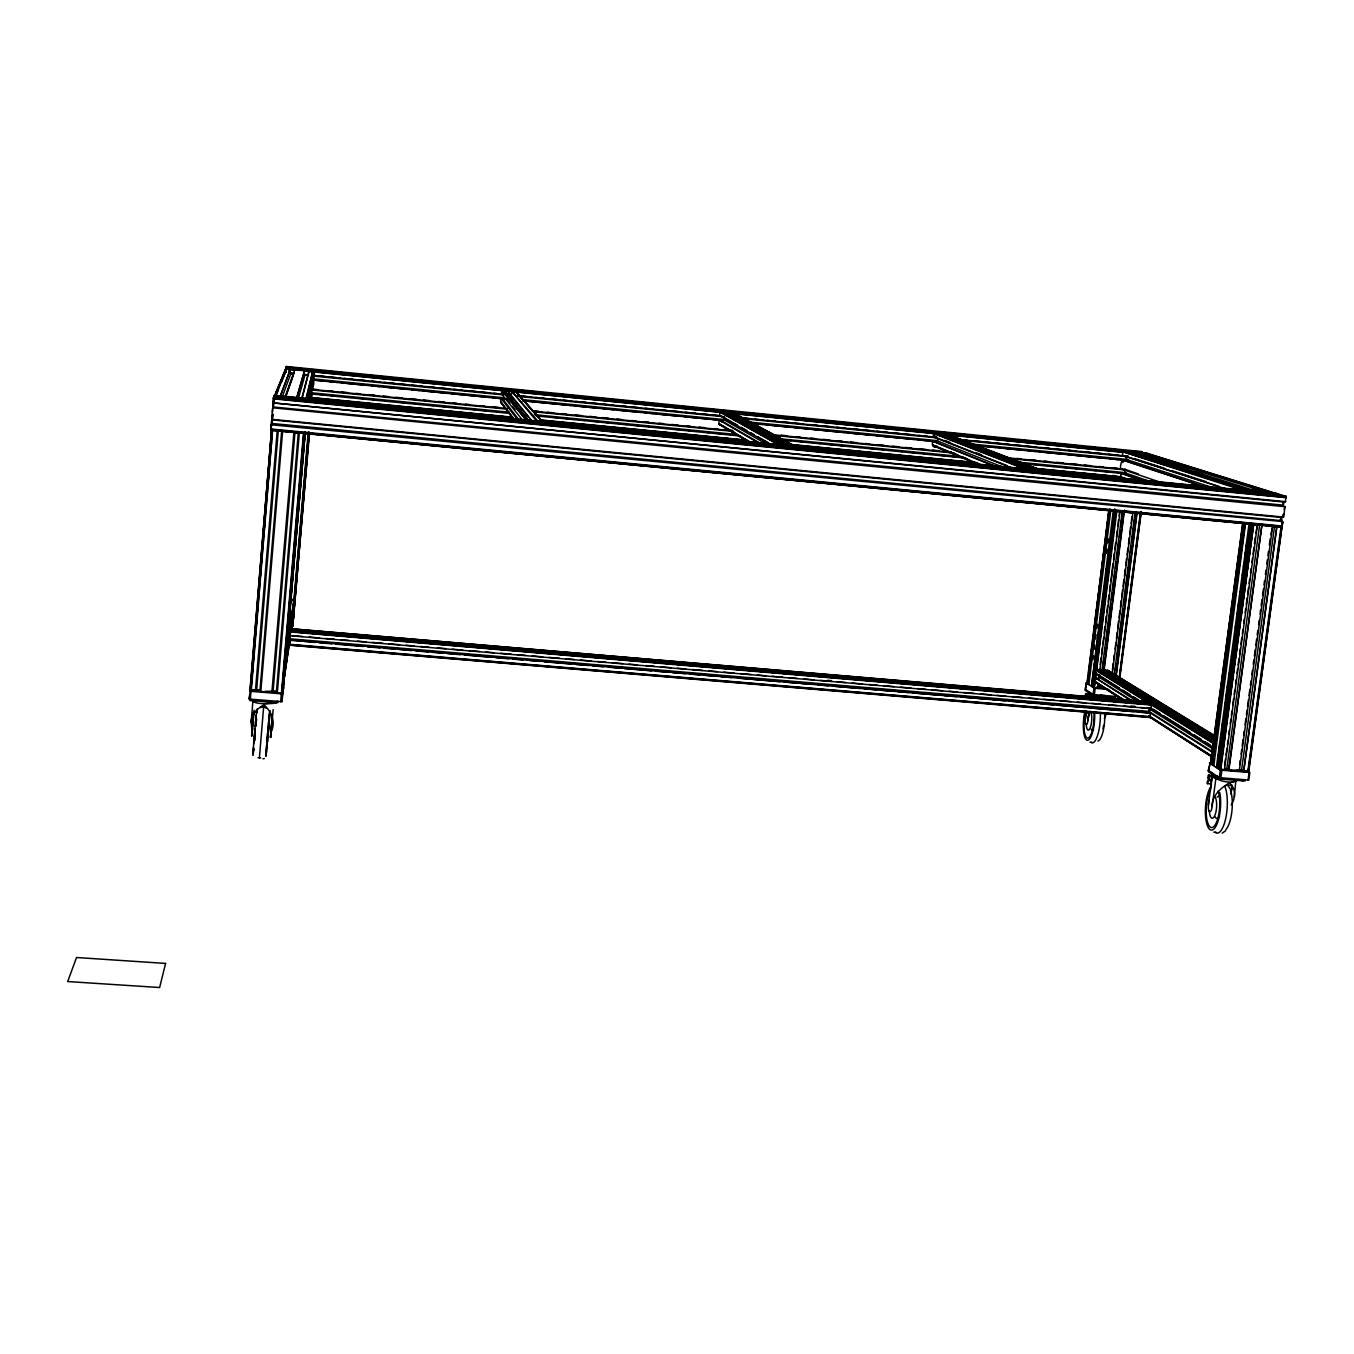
<?xml version="1.0" encoding="UTF-8"?>
<svg xmlns="http://www.w3.org/2000/svg" width="1354" height="1354" viewBox="0 0 1354 1354"><rect width="100%" height="100%" fill="white"/><g stroke="black" fill="none" stroke-linecap="round" stroke-linejoin="round"><path stroke-width="1.5" d="M274.422 395.368L275.861 395.351L286.93 368.119L285.711 368.728L274.422 396.248M1212.541 751.402L1211.153 755.566L1212.236 756.954L1149.174 716.537M253.249 751.03L253.232 752.621L253.74 749.524M257.023 711.341L257.04 709.682L256.549 712.593M1142.759 452.93L1141.896 451.593L286.405 366.477L285.863 372.215M272.814 407.876L274.422 395.3L1276.636 493.347L1277.905 494.836M1285.335 501.894L1286.114 496.343L273.576 397.314L272.933 406.708M1282.949 522.204L1281.916 527.231L270.834 430.267L271.257 424.784L1282.797 521.578L1282.103 524.98L1281.764 517.499L1283.592 514.012C1282.34 526.96 1286.537 496.901 1284.201 509.493M266.196 752.045L266.281 753.095M273.931 401.055L274.219 397.687L273.44 405.32M1148.801 453.776L285.762 368.22L1148.801 453.776L1148.903 454.944M269.92 710.715L269.26 721.107M272.357 412.327L273.694 397.06L1285.995 496.258M273.373 406.471L274.27 395.893L1279.581 494.261L1283.067 496.258M274.185 396.959L274.253 396.096M285.88 367.746L285.626 369.185L286.405 366.477M285.982 367.594L1146.55 453.031L286.185 367.323M251.844 734.951L251.81 736.017L251.929 733.293M274.405 395.639L1277.905 493.753M253.452 747.476L252.995 755.295L253.926 748.542M254.112 741.992L255.009 730.094M257.023 712.932L257.26 708.887M1150.358 712.966L1149.986 717.535L289.299 645.181L289.722 641.847M1150.697 713.186L289.756 639.867L289.316 645.198M289.519 643.505L290.822 628.696L1147.921 701.947M272.002 416.22L271.595 423.091L271.849 419.892L1281.764 517.499M271.934 419.672L272.12 415.153M270.478 737.168L272.408 713.846M290.636 630.473L1150.341 703.589M285.508 372.401L285.728 369.083M285.745 372.468L286.049 368.288M290.822 628.815L1148.243 701.643M253.232 749.541L253.824 742.314M289.891 638.783L1149.461 711.442L1151.78 704.791L1151.679 703.877L290.551 630.609L1151.78 704.351M255.855 725.067L256.177 719.397L255.331 726.506M251.692 733.868L253.452 712.492M286.371 367.154L292.684 367.645M266.213 750.556L268.549 722.63M266.806 743.329L265.909 756.311L266.586 750.522M267.364 738.252L267.009 743.888L268.109 733.157M268.701 726.099L269.074 720.413L268.295 727.538M269.835 713.964L268.43 729.501M1087.905 719.973L1089.022 713.389M1211.373 781.393L1208.208 778.313L1208.445 775.148L1217.263 775.977M1089.902 694.111L1085.637 693.603L1085.434 696.311L1085.79 693.756L1091.087 696.159M253.655 743.718L254.315 736.017M255.94 726.303L256.6 718.72M290.111 635.72L1151.306 708.599M272.137 420.383C271.866 424.716 272.509 415.661 272.222 420.197M253.672 712.509L251.624 735.899M271.037 427.881L272.696 407.791L1285.048 506.701M271.968 422.143L272.865 414.002L272.12 421.737M251.099 684.565L249.068 699.019L281.97 701.694L305.175 433.229M250.168 690.455L271.545 430.352L249.948 690.354L255.398 690.98L252.318 690.489L259.968 690.388L281.683 430.995M250.422 690.523L271.629 430.403M250.727 690.574L271.934 430.47M251.996 676.678L252.521 670.365M253.401 659.821L253.926 653.491M254.806 642.964L255.161 638.733M256.041 628.205L256.566 621.875M257.446 611.331L257.971 605.018M258.851 594.474L259.376 588.144M260.07 579.715L260.594 573.402M261.474 562.858L261.999 556.528M262.879 546L263.404 539.671M264.284 529.126L264.639 524.912M265.689 512.269L266.044 508.055M267.093 495.395L267.449 491.18M268.329 480.653L268.854 474.323M269.734 463.779L270.072 459.565M271.138 446.922L271.477 442.707M273.153 709.631L270.478 737.49L272.289 716.909M289.722 640.273L300.25 641.17M250.321 699.358L250.981 691.352L249.728 691.031M250.913 690.608L272.391 430.538M251.269 690.642L272.56 430.572M251.962 730.348L251.15 722.241L252.927 700.797C256.583 707.16 296.018 700.695 263.759 703.725M255.415 690.963L258.106 691.132L255.415 690.963L277.198 431.012M252.436 730.28L254.129 710.122M256.617 690.117L278.298 430.657M286.236 368.508L285.999 371.538L286.337 367.611L274.337 396.604M298.337 432.586L276.419 691.725L268.803 691.826L271.883 692.317L260.831 691.42L282.597 431.537M271.883 692.317L293.886 432.62M273.085 691.454L294.969 432.264M304.125 432.738L305.039 432.789L282.817 693.028L281.429 693.096L277.316 692.757L299.285 433.128M280.65 701.812L281.327 693.823L282.647 693.705L283.578 687.223L282.326 686.918M281.429 693.096L303.448 433.534L304.972 433.229M281.784 693.113L303.821 433.568M281.97 693.13L304.159 433.585M282.292 693.113L304.667 431.892M281.97 701.694L282.647 693.705M282.546 693.096L304.041 433.094M1147.566 454.284L1147.769 453.421M254.213 736.644L254.874 729.011M267.229 737.659L267.889 730.043M268.752 727.318L267.533 741.518M268.194 734.223L268.837 726.726M271.054 731.769L271.409 730.161L270.732 737.422M305.242 431.909L283.358 689.491L282.258 689.338M291.787 624.685L294.004 614.868L292.938 614.614M293.903 600.177L308.187 432.231M293.107 614.902L294.004 604.409M294.207 600.194L308.644 432.264M293.073 617.001L308.915 432.281M310.811 393.828L311.995 393.946L310.861 398.533M316.464 400.192L310.134 399.752C308.847 397.111 317.344 379.882 312.114 379.729M308.441 397.805C306.478 390.375 318.579 377.072 312.774 370.691L306.089 398.296L307.053 398.804L313.586 371.114L306.918 398.668M293.243 619.083L309.237 432.281L293.412 619.066L292.295 619.066M291.635 626.394L292.752 626.327L293.344 619.523M309.541 432.925L292.752 626.327M271.748 419.334L1283.643 517.093M272.865 406.945L1283.44 505.16L1283.863 502.029L273.119 402.849M289.417 644.301L1150.257 716.672M290.704 629.728L1149.326 702.574M252.284 731.871L252.572 728.672M254.907 729.247L255.551 721.597M255.263 732.142L254.366 741.197M254.738 740.503L255.229 734.596M271.477 428.135L270.834 430.284M502.08 403.458C499.846 403.153 500.608 396.908 502.503 398.753L520.021 421.212M502.943 394.336C500.76 395.91 501.098 389.529 503.383 389.664L528.534 420.112L527.535 420.417L502.52 389.935M268.498 723.696L269.683 711.307M266.924 747.916L267.584 740.486M290.518 630.896L1151.746 704.08M252.081 731.854L251.912 735.408M255.5 722.664L256.194 715.132M285.677 371.334L285.965 368.508M271.443 428.524L271.105 429.54L271.545 424.073M266.416 752.807L267.043 746.172M274.27 396.773L273.711 401.41M271.663 425.105L272.205 422.008M269.04 717.958L269.801 711.138M720.142 424.936C717.891 424.614 718.906 418.301 720.616 420.366L759.729 443.046M720.971 416.118C718.771 416.897 719.482 411.244 721.58 411.311L782.223 444.891L780.733 446.109M721.597 421.906L724.102 419.842L724.407 417.083M273.508 397.805L1286.266 496.749M256.075 716.909L256.718 710.258M285.796 368.914L1123.718 452.134M937.137 446.109C932.263 450.679 930.892 439.525 934.006 441.489L996.781 466.791M934.819 434.516C934.734 441.827 931.417 433.043 935.055 432.552M273.576 398.431L1286.3 497.375M1211.932 806.527C1212.084 795.424 1220.953 787.791 1229.567 782.781C1235.83 788.553 1235.931 797.895 1231.192 804.885M273.542 397.551L1286.232 496.613M1085.806 689.186L1086.619 682.788L1085.079 689.271L1093.203 694.517L1118.489 696.701M1108.706 510.678L1087.516 683.313M1112.548 479.519L1113.123 475.322M1086.924 683.296L1108.994 510.678L1105.947 535.642M1087.245 683.296L1088.041 677.051M1088.565 672.887L1091.984 645.858M1092.526 641.694L1093.304 635.466M1093.829 631.303L1094.624 625.057M1095.149 620.911L1095.945 614.665M1096.469 610.502L1098.839 591.783M1099.363 587.636L1100.159 581.391M1100.684 577.227L1101.479 570.999M1102.004 566.835L1102.799 560.59M1103.324 556.443L1104.102 550.198M1104.627 546.034L1105.423 539.806M1109.738 509.002L1087.584 683.956L1088.667 684.058M1095.928 621.198L1096.723 614.97M1097.248 610.806L1098.297 602.479M1106.743 535.896L1107.521 529.651M1108.063 525.487L1109.112 517.16M1110.923 509.459L1088.836 684.65M1089.09 711.95L1088.007 720.48A5.044 1.405 -85.3 0 1 1086.077 724.525A5.044 1.405 -85.3 0 1 1085.383 718.652L1086.196 710.901M1085.383 718.652L1086.365 710.918M1092.949 659.736L1093.49 655.573M1094.286 649.311L1094.811 645.147M1095.606 638.885L1096.131 634.721M1096.926 628.459L1097.451 624.279M1106.438 553.363L1106.98 549.199M1107.758 542.937L1108.3 538.774M1113.31 510.424L1091.493 686.292L1114.41 510.526M1105.727 572.64L1106.252 568.46M1100.464 614.784L1100.988 610.603M1105.761 572.962L1106.303 568.782M1112.666 518.616L1113.191 514.435M1088.921 711.933L1088.007 720.48M1114.748 508.799L1092.136 686.918L1093.203 687.003M1097.349 687.849L1099.685 688.204L1093.118 687.527L1115.391 511.253M1093.406 687.612L1115.594 511.304M1120.74 477.725L1121.095 472.834L1145.366 481.584M1122.009 469.195C1117.642 469.94 1124.142 453.184 1122.957 462.594M1219.328 486.543L1123.82 455.739C1121.704 457.246 1122.263 451.136 1124.395 451.254M1093.677 687.663L1095.403 672.955M1116.068 511.389L1096.503 668.842M1093.914 688.069L1093.084 694.534L1094.37 694.805L1095.183 688.34L1085.891 682.873M1093.812 687.697L1095.826 673.023L1094.1 687.73M1094.387 687.764L1096.266 673.073M1116.796 511.473L1096.791 668.876L1095.488 670.044L1147.041 702.167M263.776 705.349L259.409 757.817M1100.21 664.763L1100.937 658.01M1101.547 654.287L1102.274 647.55M1102.884 643.793L1103.679 637.497M1104.221 633.317L1104.932 626.597M1105.541 622.823L1106.269 616.121M1106.878 612.33L1107.589 605.644M1108.215 601.853L1108.926 595.168M1109.552 591.359L1110.263 584.691M1110.889 580.883L1112.92 563.755M1113.547 559.896L1114.257 553.278M1114.884 549.419L1115.594 542.802M1116.491 536.827L1117.287 530.531M1117.829 526.334L1118.522 519.75M1119.149 515.857L1119.589 511.372M1097.586 687.95L1098.111 683.838M1098.636 679.64L1099.279 674.478M1099.973 669.147L1119.995 511.778M1101.648 672.904L1122.195 511.626M1103.273 664.459L1104.069 658.179M1104.61 653.999L1105.406 647.72M1106.218 641.424L1111.008 603.749M1111.549 599.551L1112.345 593.272M1112.87 589.092L1113.682 582.812M1114.207 578.615L1115.019 572.336M1115.544 568.155L1116.339 561.859M1116.881 557.679L1119.013 540.923M1119.538 536.743L1120.35 530.463M1120.875 526.266L1121.671 519.987M1122.212 515.806L1122.754 511.609M1103.612 671.432L1123.922 512.066M1103.916 671.618L1124.497 510.086M1112.413 670.078L1113.123 663.308M1113.75 659.584L1114.19 654.947M1115.087 649.108L1115.899 642.828M1116.441 638.631L1117.236 632.352M1117.778 628.154L1118.472 621.452M1119.115 617.678L1119.809 610.992M1120.452 607.201L1121.163 600.516M1121.789 596.725L1122.5 590.056M1123.126 586.248L1123.837 579.58M1124.48 575.755L1125.174 569.12M1125.817 565.278L1126.511 558.66M1127.154 554.802L1127.848 548.184M1128.491 544.325L1129.185 537.724M1129.828 533.848L1130.522 527.265M1131.165 523.372L1131.859 516.788M1112.176 674.444L1132.824 513.014M1114.359 674.004L1134.99 512.861M1120.367 629.559L1120.909 625.379M1115.459 669.756L1116.255 663.477M1116.796 659.296L1117.592 653.017M1118.133 648.837L1123.228 609.08M1123.752 604.899L1124.565 598.62M1125.106 594.44L1128.576 567.241M1129.118 563.061L1129.913 556.782M1130.455 552.584L1131.267 546.322M1131.792 542.125L1132.604 535.862M1133.129 531.665L1135.278 514.926M1116.068 674.63L1136.734 513.301M1116.102 676.915L1137.055 513.42M1119.013 679.285L1140.525 511.626M1140.796 511.66L1119.284 679.302L1141.117 511.677M1119.69 679.285L1141.304 511.609M1209.359 763.013L1220.326 770.121L1249.827 772.525L1248.811 780.056L1219.429 777.636L1208.36 770.46L1210.137 762.861M1209.884 764.722L1208.36 770.46M1213.556 747.036L1212.304 746.9L1213.912 741.992L1096.165 669.13M1242.633 523.219L1210.493 763.741L1216.62 721.767M1210.578 763.588L1242.904 523.203M1217.043 717.586L1224.727 661.158M1225.15 656.978L1227.519 640.256M1227.943 636.075L1232.834 600.55M1233.24 596.369L1234.222 590.107M1234.645 585.91L1235.627 579.647M1236.033 575.467L1242.329 529.499M1211.915 759.408L1212.473 755.227M1213.302 748.948L1213.946 744.175M1214.707 738.505L1215.266 734.325M1215.824 730.144L1216.654 723.882M1217.5 717.603L1218.058 713.423M1218.617 709.242L1219.175 705.062M1220.005 698.799L1220.563 694.619M1221.41 688.357L1221.968 684.176M1222.797 677.897L1223.356 673.717M1224.202 667.454L1224.761 663.274M1225.59 656.995L1226.149 652.814M1226.707 648.634L1227.266 644.453M1229.5 627.748L1230.075 623.568M1230.904 617.289L1231.463 613.108M1232.309 606.846L1232.868 602.665M1233.697 596.403L1234.256 592.223M1235.102 585.943L1235.66 581.763M1237.607 567.14L1238.165 562.959M1239.012 556.68L1239.57 552.5M1240.399 546.237L1240.958 542.057M1241.804 535.795L1242.363 531.614M1243.852 523.71L1212.236 764.621L1245.121 523.829M1215.113 741.01L1215.672 736.83M1216.501 730.568L1217.06 726.37M1217.906 720.108L1218.465 715.928M1219.294 709.648L1219.852 705.468M1223.221 680.368L1223.779 676.188M1224.608 669.908L1225.167 665.728M1226.013 659.449L1226.572 655.268M1227.418 648.989L1227.976 644.809M1230.211 628.07L1230.769 623.889M1231.328 619.709L1231.886 615.528M1232.732 609.249L1233.291 605.069M1234.12 598.79L1234.679 594.609M1235.525 588.347L1236.084 584.149M1238.318 567.428L1238.876 563.247M1240.839 548.607L1241.398 544.426M1242.227 538.147L1242.786 533.967M1245.46 524.269L1213.861 765.467M1208.445 775.148L1215.977 777.788L1212.05 807.119A5.907 1.913 -86 0 1 1209.494 811.621A5.907 1.913 -86 0 1 1208.462 804.614L1208.851 800.332M1210.307 790.888L1212.236 776.451L1215.824 778.821M1217.838 758.714L1218.397 754.55M1219.226 748.288L1219.785 744.125M1220.631 737.879L1221.19 733.699M1222.019 727.453L1222.577 723.273M1224.811 706.602L1225.37 702.438M1225.929 698.258L1226.487 694.094M1227.333 687.832L1227.892 683.668M1228.721 677.423L1229.28 673.243M1231.514 656.572L1232.072 652.391M1235.423 627.376L1235.982 623.212M1236.828 616.967L1237.387 612.787M1238.216 606.541L1238.775 602.361M1239.621 596.115L1240.179 591.935M1242.413 575.264L1242.972 571.1M1243.531 566.92L1244.089 562.756M1244.918 556.494L1245.477 552.33M1246.323 546.085L1246.882 541.905M1217.601 767.633L1250.334 523.473L1249.099 523.372L1216.349 767.532L1219.988 767.769M1251.756 524.015L1250.673 523.93L1218.025 768.48M1255.818 533.222L1257.426 524.912L1224.388 769.901L1226.893 770.291L1220.242 769.614L1219.328 769.41L1252.078 524.421L1250.69 523.93M1219.582 769.495L1252.078 524.421L1219.328 769.41M1219.903 769.563L1252.45 524.489M1220.056 769.58L1253.635 524.641L1220.749 769.681M1220.326 770.121L1219.311 777.67L1220.851 778.008L1221.867 770.46M1220.411 769.647L1253.296 524.607M1224.608 765.535L1225.438 759.255M1226.013 755.058L1226.842 748.779M1227.418 744.598L1227.976 740.418M1228.823 734.139L1229.381 729.941M1230.227 723.662L1230.786 719.482M1231.345 715.301L1231.92 711.121M1232.749 704.842L1233.596 698.562M1234.154 694.365L1234.73 690.185M1235.576 683.905L1236.134 679.725M1236.981 673.446L1237.539 669.248M1238.098 665.068L1238.944 658.789M1239.502 654.608L1240.349 648.329M1240.907 644.149L1241.753 637.869M1242.312 633.672L1242.887 629.492M1243.717 623.212L1244.292 619.032M1245.121 612.753L1245.697 608.572M1246.255 604.375L1247.102 598.096M1247.66 593.915L1248.506 587.636M1249.065 583.456L1249.624 579.258M1250.47 572.979L1251.028 568.798M1251.875 562.519L1252.433 558.339M1253.009 554.158L1253.855 547.879M1254.413 543.682L1255.26 537.403M1228.907 770.104L1261.86 525.318L1228.569 770.155L1231.7 770.341L1226.775 769.258L1259.66 524.793L1263.011 525.318M1234.256 797.269L1235.863 780.327C1234.662 784.017 1216.264 781.309 1216.603 777.433L1215.672 778.245L1217.517 779.413M1239.672 764.638L1240.23 760.457M1241.076 754.195L1241.652 750.014M1242.21 745.834L1243.057 739.555M1243.615 735.374L1244.191 731.194M1245.037 724.915L1245.883 718.652M1246.442 714.472L1247.017 710.275M1247.576 706.094L1248.422 699.832M1248.997 695.651L1249.844 689.372M1250.402 685.192L1250.978 681.011M1251.824 674.732L1252.382 670.552M1253.229 664.289L1253.804 660.109M1254.363 655.911L1255.209 649.649M1255.767 645.469L1256.614 639.19M1257.189 635.009L1257.748 630.829M1258.594 624.549L1259.169 620.369M1260.015 614.107L1260.574 609.926M1261.149 605.729L1261.996 599.467M1262.554 595.286L1263.4 589.007M1263.976 584.826L1264.534 580.646M1265.381 574.367L1265.939 570.186M1266.802 563.924L1267.361 559.744M1267.919 555.563L1268.495 551.366M1269.341 545.103L1270.187 538.824M1270.746 534.644L1272.658 526.435M1229.33 770.375L1239.232 771.188L1272.625 526.435M1246.475 771.543L1241.516 770.46L1274.571 526.215L1277.939 526.757M1243.971 769.224L1276.805 526.757L1243.615 771.492M1231.971 785.438L1230.837 793.799L1231.954 786.471M1231.023 793.816L1232.157 785.455M1247.779 771.882L1280.969 527.265L1281.916 527.231L1248.693 771.814L1244.106 771.577M1248.1 771.898L1281.544 527.298M1248.473 771.882L1281.866 527.265M1248.033 780.209L1249.065 772.677M290.213 635.026L283.697 680.317L289.925 640.527M291.11 628.831L294.444 604.409M283.985 680.097L289.807 639.867M291.313 629.424L294.326 608.555L293.158 608.386M291.685 628.29L294.038 611.957L293.209 612.973M285.457 666.168L294.715 599.805L290.416 599.094M283.663 678.422L284.272 674.343M285.152 668.199L294.715 599.805L285.322 665.474M286.913 646.332L293.903 599.399M285.44 658.636L286.049 654.557M286.946 648.431L294.207 599.467M285 662.8L286.202 654.625M287.116 648.515L294.36 599.517M285.152 662.885L294.495 599.602M276.758 701.931L273.339 702.032M1141.439 452.625L1141.896 451.593M251.15 722.241C251.099 713.964 257.734 708.514 263.861 704.791C271.68 711.425 276.165 722.511 270.902 732.345M1285.725 501.674L273.085 402.95M249.864 697.005L249.813 700.56L278.044 702.641M251.472 689.694L255.669 689.863M249.745 695.736L249.288 698.969L250.608 699.307M1236.473 780.886L1232.106 781.952M310.726 399.938L311.995 394.031M308.78 399.548L313.18 380.085M307.849 397.839L313.874 371.995M307.307 399.295L313.773 371.385L307.155 398.956M307.358 399.464L313.857 371.69M306.613 398.465L313.231 370.827L306.783 398.567M306.444 398.381L313.079 370.759M301.84 399.295L309.254 370.336L301.519 399.261M786.539 446.211L724.949 411.65L725.067 412.733M298.252 398.939L305.09 374.686M313.553 375.566L312.588 375.769M296.983 396.79L304.565 371.064L502.012 390.68L525.724 419.74M285.254 397.941L293.175 375.447M285.339 397.687L294.326 372.096M281.97 397.619L290.958 373.281L288.774 370.691M280.633 395.182L290.365 369.659M276.267 395.08L278.535 389.478M281.547 382.014L285.322 372.688M275.505 395.351L286.608 368.119M286.168 368.288L275.15 395.47L286.456 368.17M1104.39 718.585L1105.846 715.267M1243.378 780.666L1241.466 780.615M1087.888 694.924L1089.073 692.436L1089.225 693.773M278.145 701.338L276.741 701.423M1211.288 776.824L1212.862 774.048L1213.099 775.639M1100.176 675.206L1100.142 676.797M507.107 390.984L506.836 390.003L532.714 421.788M790.719 446.194L728.909 412.445L787.486 445.144M938.576 433.822L938.339 432.874L1033.305 469.483L1033.508 470.566M1100.142 670.213L1096.723 669.028L1214.233 741.975M1282.898 504.737L1283.017 501.775M1146.432 454.149L1146.567 453.048M1149.986 717.535L1148.751 716.994M1093.355 695.093L1096.418 695.702L1095.64 695.279M1225.708 830.679L1222.222 833.116M1208.428 770.392L1209.257 770.24M1028.329 469.516L1029.429 469.093L934.615 432.586M1251.485 491.993L1251.655 490.707L1246.797 490.74L1123.295 451.847L1244.444 490.893M304.752 370.979L304.667 369.896L296.492 398.753M1096.52 679.116L1098.957 677.118L1138.206 701.846M1103.95 672.989L1106.37 670.992L1103.899 670.755L1103.865 669.739L1108.232 670.856M503.536 400.395L506.074 398.313L509.916 403.086M510.069 395.029L513.877 391.898M1096.046 673.598L1095.081 673.293L1141.27 702.286M781.241 445.195L720.734 411.582M1263.417 493.178C1273.708 494.041 1256.292 487.508 1255.92 492.179M290.433 369.659L290.535 368.491L280.413 396.079M301.959 397.907L301.35 398.77M283.595 674.817L284.678 675.341M312.266 398.668L311.048 398.635M1115.256 697.564L1093.406 695.702L1084.994 690.269M291.618 374.398L292.701 374.381M283.477 688.594L282.377 688.577M250.084 689.575L251.201 689.609M1243.615 771.306L1241.466 771.255L1243.683 771.323M1237.353 769.952L1232.309 770.223L1226.402 768.53M1221.985 768.869L1219.142 768.632M262.947 758.782L264.335 758.528M292.396 618.389L293.564 618.49M1275.891 493.584L1271.271 492.619L1270.729 493.618M272.12 691.217L265.029 691.352M276.148 691.555L273.102 691.234M1239.316 771.188L1236.033 770.697L1241.516 770.46M1252.772 524.54L1255.412 524.303L1254.413 523.947M1104.458 698.495L1108.537 697.801L1104.441 698.495M275.624 691.454L273.643 691.251M1224.608 768.903L1226.047 768.835L1224.795 768.429M1104.813 695.617L1100.43 695.262M1244.428 779.853L1245.24 779.684M1209.088 771.492L1208.225 771.526L1219.683 779.041L1245.121 780.987M1224.879 769.055L1226.318 768.97L1224.575 768.412M257.988 690.168L260.171 689.965L256.448 689.846M258.055 757.715L260.763 757.935M1213.861 832.151L1216.281 832.338M1209.85 777.704A19.819 6.415 -85.9 0 0 1207.159 782.07L1207.396 783.661L1211.542 784M1208.462 804.614L1212.033 776.434L1216.417 776.79M250.981 691.352L281.327 693.823M1211.999 776.621L1216.383 776.976M1208.208 778.313L1208.631 775.317L1212.202 776.637M1089.97 742.212L1092.069 742.381M1097.197 687.341L1105.186 688.695M1095.183 688.34L1108.841 689.508M292.887 629.593L303.414 630.338M309.727 631.032L318.156 631.59M326.568 632.453L335.013 633.029M341.31 633.723L349.755 634.281M356.051 634.975L366.595 635.72M372.892 636.397L381.337 636.972M389.749 637.836L398.178 638.411M404.491 639.088L415.035 639.833M421.331 640.527L429.76 641.085M436.073 641.779L446.617 642.524M452.913 643.201L461.359 643.776M467.655 644.47L478.199 645.215M484.495 645.892L492.941 646.467M499.254 647.009L509.781 647.906M516.094 648.583L524.523 649.158M530.819 649.835L541.38 650.58M547.676 651.274L558.22 652.019M564.516 652.696L572.962 653.271M579.258 653.948L589.802 654.71M596.098 655.387L604.544 655.962M610.84 656.639L621.384 657.401M627.697 658.078L636.126 658.653M644.538 659.516L652.983 660.075M659.28 660.769L669.824 661.514M674.021 662.021L684.565 662.766M690.862 663.443L701.406 664.205M707.702 664.882L716.148 665.457M722.444 666.134L733.005 666.896M739.301 667.573L747.746 668.148M754.026 668.825L764.587 669.57M770.883 670.264L779.329 670.822M785.625 671.516L796.169 672.261M802.465 672.938L813.026 673.7M819.305 674.377L827.751 674.952M834.047 675.629L844.608 676.391M848.789 676.882L859.35 677.643M865.629 678.32L876.19 679.065M882.486 679.742L890.932 680.317M899.327 681.18L907.772 681.756M914.068 682.433L922.514 683.008M928.81 683.685L939.371 684.447M945.651 685.124L956.212 685.886M962.491 686.563L970.953 687.138M977.233 687.815L987.794 688.56M994.09 689.237L1002.535 689.812M1008.832 690.489L1019.376 691.251M1025.672 691.928L1034.117 692.503M1040.414 693.18L1050.975 693.942M1057.254 694.619L1065.716 695.194M1071.996 695.871L1082.557 696.633M1088.836 697.31L1099.397 698.055M1103.578 698.562L1114.139 699.307M1120.435 699.984L1130.996 700.746M1137.275 701.423L1145.738 701.998M292.853 629.915L297.068 630.27M309.694 631.353L313.908 631.709M341.276 634.027L345.49 634.383M356.017 635.28L360.232 635.635M372.875 636.718L377.072 637.074M404.457 639.41L408.671 639.765M421.297 640.831L425.511 641.187M436.039 642.084L440.253 642.456M452.879 643.522L457.093 643.878M467.621 644.775L471.835 645.13M484.461 646.213L488.676 646.569M516.06 648.888L520.258 649.26M530.785 650.14L537.115 650.682M547.642 651.579L551.857 651.934M564.483 653.017L568.697 653.373M579.224 654.27L583.439 654.625M596.065 655.691L600.279 656.064M610.806 656.961L615.021 657.316M627.647 658.382L631.861 658.738M659.246 661.074L663.443 661.429M673.97 662.326L680.3 662.868M690.828 663.765L695.042 664.12M707.668 665.186L711.882 665.542M722.41 666.439L726.624 666.811M739.25 667.877L743.464 668.233M753.992 669.13L758.206 669.485M770.832 670.568L775.047 670.924M785.574 671.821L789.788 672.176M802.431 673.243L806.629 673.615M819.272 674.681L823.486 675.037M834.013 675.934L838.211 676.289M848.755 677.186L855.068 677.728M865.595 678.625L869.81 678.98M882.436 680.046L886.65 680.419M914.018 682.738L918.232 683.093M928.759 683.99L935.072 684.532M945.6 685.429L949.814 685.784M962.457 686.867L966.671 687.223M977.199 688.12L981.396 688.475M994.039 689.541L998.253 689.897M1008.781 690.794L1012.995 691.149M1025.621 692.232L1029.835 692.588M1040.363 693.485L1044.577 693.84M1057.203 694.924L1061.418 695.279M1074.061 696.345L1078.258 696.701M1088.785 697.598L1093 697.97M1103.527 698.85L1109.857 699.392M1120.384 700.289L1124.582 700.644M1137.225 701.727L1141.439 702.083M290.467 631.472L1151.78 704.639L290.45 631.641M290.416 631.963L1151.763 705.112M827.396 680.317L831.61 680.673M1130.742 706.026L1134.957 706.382M292.244 635.618L302.771 636.515M309.084 637.04L319.612 637.937M325.925 638.479L334.336 639.19M340.649 639.714L349.078 640.442M357.49 641.153L365.902 641.864M372.215 642.388L382.742 643.285M389.055 643.827L399.582 644.707M405.895 645.249L414.307 645.96M420.637 646.501L429.049 647.212M437.46 647.923L445.889 648.634M452.202 649.175L462.729 650.072M469.043 650.597L479.553 651.494M485.883 652.019L494.295 652.746M500.608 653.271L511.135 654.168M517.448 654.71L525.86 655.421M532.173 655.945L542.7 656.842M549.013 657.384L559.54 658.264M565.854 658.806L574.265 659.516M580.578 660.058L591.106 660.938M597.419 661.48L605.847 662.191M612.16 662.732L622.688 663.612M629.001 664.154L637.412 664.865M645.824 665.576L654.253 666.286M660.566 666.828L671.093 667.725M677.406 668.25L685.818 668.961M692.131 669.502L702.658 670.399M708.971 670.924L717.383 671.635M723.713 672.176L734.223 673.073M740.536 673.598L751.064 674.495M757.377 675.037L765.805 675.748M772.118 676.272L782.629 677.169M788.959 677.711L797.371 678.422M803.684 678.946L814.211 679.843M820.524 680.385L831.051 681.265M837.364 681.807L845.776 682.518M852.089 683.059L862.616 683.956M868.929 684.481L877.341 685.192M883.654 685.733L894.182 686.63M900.495 687.155L911.022 688.052M917.335 688.577L925.764 689.304M932.077 689.829L942.587 690.726M948.9 691.268L957.329 691.979M963.642 692.503L974.169 693.4M980.482 693.942L991.01 694.822M997.323 695.364L1005.734 696.074M1012.047 696.616L1022.575 697.496M1028.888 698.038L1037.299 698.749M1043.612 699.29L1054.14 700.17M1060.453 700.712L1070.98 701.609M1077.293 702.134L1085.705 702.844M1092.035 703.386L1100.447 704.097M1108.858 704.808L1117.287 705.519M1123.6 706.06L1134.127 706.957M1140.44 707.482L1150.951 708.379M639.156 668.588L643.353 668.944M300.368 640.408L308.797 641.119M317.208 641.847L325.637 642.558M331.95 643.082L340.379 643.793M348.807 644.504L357.236 645.215M365.648 645.926L371.978 646.467M380.389 647.178L388.818 647.889M397.247 648.6L405.675 649.311M414.087 650.022L420.417 650.563M428.829 651.274L437.257 651.985M445.686 652.696L451.999 653.237M460.428 653.948L468.856 654.659M477.268 655.37L485.697 656.081M494.125 656.792L500.438 657.316M508.867 658.027L517.296 658.738M525.707 659.466L532.037 659.99M540.449 660.701L548.878 661.412M557.306 662.123L565.735 662.834M574.147 663.545L580.477 664.086M588.888 664.797L597.317 665.508M603.63 666.05L614.174 666.93M620.487 667.471L628.916 668.182M637.328 668.893L645.756 669.604M654.185 670.315L660.498 670.856M668.927 671.567L677.355 672.278M685.767 672.989L694.196 673.7M700.526 674.224L708.937 674.935M717.366 675.646L725.795 676.374M734.207 677.085L740.536 677.609M748.965 678.32L757.377 679.031M765.805 679.742L774.234 680.453M782.663 681.164L788.976 681.705M797.404 682.416L805.816 683.127M812.146 683.668L820.558 684.379M828.986 685.09L837.415 685.801M845.844 686.512L854.256 687.223M862.684 687.934L868.997 688.475M877.426 689.186L885.854 689.897M892.168 690.422L900.596 691.132M909.025 691.843L917.437 692.554M925.865 693.265L934.294 693.993M942.722 694.704L949.036 695.228M957.464 695.939L965.876 696.65M974.305 697.361L980.618 697.902M989.046 698.613L997.475 699.324M1005.904 700.035L1014.315 700.746M1020.645 701.287L1029.057 701.998M1037.486 702.709L1045.914 703.42M1054.343 704.131L1062.755 704.842M1069.085 705.383L1077.496 706.094M1085.925 706.805L1094.354 707.516M1100.667 708.04L1109.095 708.751M1117.524 709.462L1125.953 710.173M1134.364 710.901L1142.793 711.612M304.464 641.525L314.974 642.422M319.189 642.778L331.815 643.844M336.012 644.199L363.38 646.501M367.577 646.857L380.203 647.923M384.418 648.278L394.945 649.175M399.142 649.531L411.768 650.597M415.983 650.952L428.609 652.019M432.823 652.374L443.333 653.254M447.548 653.61L460.174 654.676M464.371 655.031L491.739 657.35M495.936 657.706L508.562 658.772M512.777 659.127L523.304 660.007M529.617 660.549L540.128 661.429M544.342 661.784L571.693 664.103M575.907 664.459L588.533 665.525M592.73 665.88L603.258 666.76M609.571 667.302L620.098 668.182M624.296 668.537L651.663 670.856M655.861 671.212L668.487 672.278M672.701 672.633L685.327 673.7M689.524 674.055L700.052 674.935M704.266 675.291L716.892 676.357M721.09 676.712L731.617 677.609M737.93 678.134L748.457 679.031M752.655 679.386L780.022 681.688M784.22 682.044L796.846 683.11M801.06 683.465L811.571 684.362M817.884 684.887L828.411 685.784M832.625 686.139L859.976 688.441M864.19 688.797L876.817 689.863M881.014 690.218L893.64 691.285M897.854 691.64L908.365 692.537M912.579 692.893L925.205 693.959M929.419 694.314L939.93 695.194M944.144 695.55L956.77 696.616M960.985 696.971L973.611 698.038M977.808 698.393L988.335 699.29M992.55 699.646L1005.176 700.712M1009.373 701.067L1021.999 702.134M1026.214 702.489L1036.724 703.369M1040.938 703.725L1053.564 704.791M1057.779 705.146L1068.289 706.043M1072.503 706.399L1085.129 707.465M1089.344 707.82L1101.97 708.887M1106.167 709.242L1116.695 710.122M1120.909 710.478L1133.518 711.544M1137.732 711.899L1148.26 712.796M289.35 644.606L1150.206 716.977M289.316 644.978L1150.121 717.231M290.315 600.262L292.955 600.482M271.494 423.413L1281.341 520.63M270.918 428.981L1282.424 526.063M270.868 429.523L1282.356 526.401M270.851 429.675L1282.272 526.706M270.834 429.946L1282.17 526.96M270.834 430.149L1282.052 527.129M289.621 373.027L293.835 373.45M304.345 374.499L308.56 374.906L304.328 374.567M325.4 376.581L312.774 375.329L502.216 394.183L493.736 393.269M329.597 377.004L340.125 378.037M344.339 378.46L352.751 379.289M356.965 379.712L365.377 380.542M371.69 381.168L380.102 381.997M384.316 382.42L394.826 383.47M399.041 383.876L407.452 384.722M411.667 385.128L422.194 386.178M426.392 386.601L434.82 387.43M439.018 387.853L449.545 388.886M453.759 389.309L462.171 390.138M466.385 390.561L476.896 391.594M481.11 392.017L489.522 392.846M521.087 395.977L531.614 397.027M535.812 397.45L544.24 398.279M548.438 398.702L558.965 399.735M563.179 400.158L571.591 400.987M575.805 401.41L586.316 402.443M590.53 402.866L598.942 403.695M603.156 404.118L613.667 405.168M617.881 405.574L626.293 406.42M630.507 406.826L638.919 407.672M645.232 408.282L653.66 409.128M657.858 409.534L666.286 410.38M672.599 411.007L681.011 411.836M685.226 412.259L695.736 413.292M699.95 413.715L708.362 414.544M712.576 414.967L720.988 415.796M743.566 417.811L750.454 418.724M754.652 419.131L763.081 419.977M767.278 420.383L775.707 421.229M782.02 421.856L790.431 422.685M794.646 423.108L803.057 423.937M809.37 424.564L817.782 425.393M821.996 425.816L832.524 426.848M836.721 427.272L845.133 428.101M849.347 428.524L859.875 429.573M864.072 429.98L872.501 430.826M876.698 431.232L887.225 432.281M891.44 432.705L899.851 433.534M904.066 433.957L912.478 434.786M918.791 435.413L927.202 436.242M931.417 436.665L936.866 436.987M962.982 439.796L967.179 440.202M971.393 440.625L981.921 441.675M986.118 442.081L1009.272 444.383M1013.486 444.806L1021.898 445.635M1026.112 446.041L1036.622 447.091M1040.837 447.514L1049.248 448.343M1053.463 448.766L1063.99 449.799M1068.188 450.222L1076.616 451.051M1080.814 451.474L1091.341 452.524M1095.538 452.93L1103.967 453.776M1108.164 454.182L1118.692 455.232M1122.906 455.638L1128.068 455.943M289.587 373.112L293.835 373.569M516.94 395.639L721.14 415.881M742.195 417.98L935.868 437.173M956.906 439.255L1127.425 456.163M312.74 376.006L503.993 394.962M520.799 396.62L724.661 416.829M743.583 418.691L936.934 437.867M964.251 440.575L1128.187 456.806M312.503 378.832L503.722 397.754M522.644 399.616L724.373 419.588M749.591 422.076L936.613 440.575M972.341 444.112L1127.848 459.497M320.847 380.457L327.143 381.083M335.555 381.913L341.851 382.522M348.164 383.148L354.46 383.774M362.855 384.604L369.168 385.23M375.464 385.856L381.76 386.482M390.172 387.312L396.468 387.938M404.88 388.767L409.077 389.173M417.472 390.003L423.785 390.629M432.18 391.458L438.493 392.085M444.789 392.711L451.085 393.337M457.398 393.963L465.793 394.793M472.089 395.419L478.402 396.028M484.698 396.654L493.11 397.484M499.406 398.11L503.603 398.533M526.723 400.818L533.019 401.444M541.414 402.273L547.727 402.883M554.023 403.509L560.319 404.135M568.731 404.964L575.027 405.591M581.34 406.217L587.636 406.843M596.031 407.672L602.344 408.299M608.64 408.908L614.953 409.534M621.249 410.16L629.644 410.99M635.957 411.616L642.253 412.242M650.665 413.072L656.961 413.698M663.257 414.324L669.57 414.933M677.965 415.78L684.261 416.389M690.574 417.015L696.87 417.641M705.282 418.471L711.578 419.097M717.874 419.723L724.187 420.349M759.899 423.87L766.195 424.496M774.606 425.325L778.804 425.748M787.199 426.578L793.512 427.204M801.906 428.033L806.104 428.439M814.516 429.269L820.812 429.895M827.125 430.521L833.421 431.147M841.816 431.977L848.129 432.603M854.425 433.229L862.837 434.059M869.133 434.685L875.429 435.294M881.742 435.92L890.137 436.75M896.433 437.376L902.746 438.002M911.14 438.831L917.453 439.458M923.75 440.084L930.046 440.71M934.26 441.116L938.457 441.539M978.367 445.483L984.663 446.109M990.976 446.735L999.37 447.565M1005.683 448.191L1011.98 448.8M1018.276 449.426L1026.687 450.256M1032.984 450.882L1039.28 451.508M1047.691 452.338L1053.987 452.964M1060.3 453.59L1066.597 454.199M1074.991 455.046L1081.304 455.655M1087.601 456.281L1093.914 456.907M1102.308 457.737L1108.604 458.363M1114.917 458.989L1121.214 459.615M312.385 379.932L324.994 381.168M329.208 381.591L337.62 382.42M341.834 382.843L364.971 385.128M371.284 385.755L379.695 386.584M383.91 387.007L392.322 387.836M396.536 388.243L407.046 389.292M411.261 389.698L419.672 390.544M423.887 390.951L434.397 392M438.611 392.406L447.023 393.235M451.221 393.659L461.748 394.691M465.962 395.114L474.374 395.943M478.571 396.367L489.099 397.399M493.313 397.822L505.922 399.075M522.762 400.733L543.8 402.815M547.998 403.221L571.151 405.523M575.348 405.929L598.502 408.214M602.699 408.637L613.227 409.67M617.424 410.093L625.853 410.922M630.05 411.345L640.577 412.378M644.775 412.801L653.203 413.63M657.401 414.053L680.537 416.338M684.752 416.744L707.888 419.046M712.102 419.452L722.613 420.502L522.83 400.818M754.178 423.616L762.59 424.445M766.804 424.868L777.314 425.901M781.529 426.324L789.941 427.153M794.155 427.559L817.291 429.861M821.506 430.267L844.642 432.552M848.856 432.975L859.367 434.008M863.581 434.431L871.993 435.26M876.207 435.683L886.718 436.716M890.932 437.139L899.344 437.968M903.541 438.391L914.068 439.424M918.283 439.847L926.695 440.676M930.892 441.082L937.205 441.709M975.083 445.466L981.396 446.075M985.594 446.498L996.121 447.531M1000.318 447.954L1008.747 448.783M1012.944 449.206L1023.472 450.239M1027.669 450.662L1036.098 451.491M1040.295 451.914L1050.822 452.947M1055.02 453.37L1063.432 454.199M1067.646 454.606L1090.782 456.907M1094.997 457.313L1105.507 458.363M1109.721 458.769L1118.133 459.598M1122.348 460.022L1126.562 460.445M312.351 380L505.99 399.142M754.347 423.7L937.442 441.81M973.221 445.348L1126.866 460.546M311.708 389.038L318.021 389.664M328.548 390.697L332.762 391.103M341.174 391.932L347.487 392.558M355.916 393.388L360.13 393.794M368.542 394.623L374.855 395.25M383.284 396.079L387.498 396.485M395.91 397.314L402.223 397.941M410.651 398.77L416.964 399.396M423.277 400.005L429.59 400.632M438.002 401.461L444.332 402.087M452.744 402.917L456.958 403.323M465.37 404.152L469.584 404.575M480.111 405.608L484.326 406.014M492.738 406.843L499.051 407.469M534.83 410.99L539.044 411.396M547.473 412.225L553.786 412.852M562.198 413.681L566.412 414.087M574.824 414.916L581.154 415.543M589.565 416.372L595.878 416.998M602.192 417.607L608.505 418.234M616.933 419.063L621.147 419.469M631.658 420.519L635.872 420.925M644.301 421.754L648.498 422.177M659.026 423.21L663.24 423.616M671.652 424.445L677.982 425.071M686.393 425.901L690.608 426.307M699.019 427.136L705.332 427.762M713.761 428.592L717.975 428.998M726.387 429.827L732.7 430.454M781.123 435.209L787.436 435.836M795.847 436.665L800.062 437.088M810.589 438.121L814.803 438.527M823.215 439.356L829.528 439.982M837.957 440.812L842.154 441.218M850.583 442.047L856.896 442.673M865.324 443.503L869.522 443.909M877.951 444.738L884.264 445.364M892.675 446.194L898.988 446.82M905.318 447.429L911.631 448.056M920.043 448.885L926.356 449.511M932.669 450.12L938.982 450.747M947.411 451.576L951.625 451.982M1016.871 458.414L1021.085 458.82M1029.497 459.649L1035.827 460.275M1044.239 461.105L1048.453 461.511M1056.865 462.34L1063.178 462.966M1071.606 463.796L1077.919 464.422M1084.232 465.031L1090.545 465.658M1098.974 466.487L1103.171 466.893M1111.6 467.722L1117.913 468.349M311.572 389.343L507.225 408.586M532.461 411.074L732.328 430.741M772.305 434.668L951.117 452.253M1005.819 457.635L1125.733 469.432M311.555 389.918L506.887 409.128M534.204 411.819L733.733 431.435M775.74 435.565L954.265 453.116M1013.08 458.904L1126.494 470.058M311.386 392.762L509.273 412.191M534.542 414.662L736.644 434.499M778.753 438.645L959.8 456.416M1016.634 461.985L1126.105 472.732M315.533 393.963L323.961 394.776M330.274 395.402L336.587 396.028M344.999 396.84L351.312 397.467M357.625 398.093L363.938 398.702M372.367 399.532L378.68 400.158M384.993 400.767L391.306 401.393M399.718 402.223L406.031 402.832M414.442 403.661L418.657 404.067M427.085 404.897L433.398 405.523M439.712 406.132L448.123 406.962M454.436 407.588L460.749 408.197M467.062 408.823L475.474 409.653M481.804 410.262L488.117 410.888M496.529 411.718L502.842 412.327M536.506 415.644L542.836 416.253M551.247 417.083L557.56 417.709M565.972 418.538L572.285 419.148M578.598 419.774L584.911 420.383M593.34 421.212L599.653 421.839M605.966 422.448L612.279 423.074M618.592 423.7L627.004 424.513M633.317 425.139L639.63 425.765M648.058 426.578L654.371 427.204M660.684 427.83L666.997 428.439M675.409 429.269L681.722 429.895M688.035 430.504L696.464 431.334M702.777 431.96L709.09 432.569M717.502 433.398L723.815 434.025M730.128 434.634L736.441 435.26M786.962 440.219L791.159 440.625M799.588 441.455L805.901 442.081M812.214 442.69L820.626 443.52M826.939 444.146L833.252 444.755M839.565 445.381L847.993 446.211M854.306 446.82L860.619 447.446M869.031 448.276L875.344 448.885M881.657 449.511L887.97 450.12M896.399 450.95L902.712 451.576M909.025 452.185L915.338 452.811M923.75 453.641L930.063 454.267M938.474 455.079L944.787 455.706M951.117 456.332L957.43 456.941M1020.561 463.136L1026.874 463.762M1033.187 464.371L1039.5 464.997M1047.911 465.827L1054.224 466.436M1060.537 467.062L1068.966 467.892M1075.279 468.501L1081.592 469.127M1090.004 469.956L1096.317 470.566M1102.63 471.192L1108.943 471.818M1117.372 472.631L1123.685 473.257M311.166 393.946L508.884 413.342M536.167 415.932L740.266 436.039M782.155 440.067L963.219 457.906M1019.748 463.373L1125.174 473.798M310.878 397.416L512.777 417.184M540.111 419.858L746.206 440.05M790.381 444.366L977.537 462.696M1034.321 468.247L1120.553 476.693M310.845 397.721L512.743 417.489M540.077 420.163L746.172 440.338M790.33 444.671L977.503 462.983M1034.287 468.552L1120.503 476.98L1034.219 468.806M310.828 398.008L512.726 417.624M540.043 420.434L746.156 440.473M792.395 445.144L977.47 463.119M310.828 398.127L512.692 417.878M539.992 420.755L746.105 440.727M792.31 445.449L977.419 463.373M1034.151 469.026L1120.401 477.37M310.794 398.414L512.641 418.166M539.924 420.959L746.02 440.998M792.175 445.635L977.3 463.627M1038.112 469.703L1120.757 477.86M280.684 396.688L286.997 397.314M295.409 398.313L301.739 398.753M322.76 400.987L329.09 401.427M337.501 402.426L343.831 402.866M350.127 403.661L356.457 404.101M364.852 405.1L371.182 405.54M377.478 406.335L383.808 406.775M392.22 407.774L398.55 408.214M404.846 409.01L413.275 409.653M419.571 410.448L425.901 410.888M434.296 411.887L440.642 412.344M446.938 413.122L453.268 413.579M461.663 414.561L467.993 415.018M474.289 415.796L482.718 416.457M489.014 417.235L495.344 417.692M503.756 418.674L510.086 419.131M516.382 419.909L522.712 420.366L501.759 394.166M531.106 421.348L537.436 421.805M543.733 422.583L550.062 423.04M558.474 424.022L564.804 424.479M571.1 425.258L579.529 425.918M585.825 426.696L592.155 427.153M598.451 427.932L606.897 428.592M613.176 429.37L619.523 429.827M627.917 430.826L634.247 431.266M640.544 432.044L646.873 432.501M655.268 433.5L661.615 433.94M667.894 434.736L676.34 435.379M682.636 436.174L688.966 436.614M697.361 437.613L703.708 438.07M709.987 438.848L716.334 439.288M724.712 440.287L731.058 440.744M739.453 441.726L745.783 442.183M752.079 442.961L758.409 443.418M764.705 444.197L773.151 444.857M779.43 445.635L785.777 446.092M792.056 446.871L800.502 447.531M806.798 448.309L813.128 448.766M821.523 449.748L827.869 450.205M834.149 450.984L842.594 451.644M848.89 452.422L855.22 452.879M863.615 453.861L869.962 454.318M876.241 455.096L882.588 455.553M890.966 456.535L897.313 456.992M903.592 457.77L909.939 458.227M918.334 459.209L924.68 459.666M933.058 460.648L939.405 461.105M945.684 461.883L952.031 462.34M958.31 463.119L966.773 463.796M973.052 464.557L979.399 465.014M987.777 466.013L994.124 466.47M1000.403 467.248L1008.848 467.909M1015.128 468.687L1021.475 469.144M1027.771 469.923L1036.216 470.583M1042.495 471.361L1048.842 471.818M1057.22 472.8L1063.567 473.257M1069.846 474.035L1076.193 474.492M1084.588 475.474L1090.935 475.931M1097.214 476.71L1105.659 477.37M1111.939 478.148L1118.286 478.605M1126.68 479.587L1133.027 480.044M1139.306 480.822L1145.653 481.279M1151.932 482.058L1160.378 482.718M1166.657 483.496L1173.004 483.953M1181.382 484.935L1187.746 485.392M1194.008 486.171L1202.47 486.831M1208.75 487.609L1215.097 488.066M1221.376 488.845L1229.821 489.505M1236.1 490.283L1242.464 490.74M1250.842 491.722L1257.189 492.196M1263.468 492.958L1271.914 493.635M273.846 396.671L1283.017 495.327M273.491 398.11L1286.3 497.036M273.423 398.838L1286.266 497.713M296.881 368.068L305.276 369.033M311.589 369.524L320.001 370.37M324.181 370.911L332.61 371.622M336.791 372.164L347.318 373.078M351.498 373.636L359.927 374.33M364.108 374.889L374.635 375.803M378.815 376.344L387.227 377.055M391.424 377.597L401.935 378.511M406.132 379.069L414.544 379.763M418.741 380.322L429.252 381.236M433.449 381.777L441.861 382.488M446.058 383.03L456.569 383.944M460.766 384.502L469.178 385.196M475.474 385.958L483.886 386.669M488.066 387.21L496.495 387.921M500.675 388.463L511.203 389.377M515.383 389.935L523.812 390.629M527.992 391.188L536.421 391.881M542.7 392.643L551.129 393.354M555.309 393.896L563.738 394.606M570.017 395.368L578.446 396.062M582.626 396.62L591.055 397.314M597.334 398.076L605.763 398.787M609.943 399.328L618.355 400.039M622.552 400.581L633.08 401.495M637.26 402.053L645.672 402.747M649.852 403.306L660.38 404.22M664.56 404.761L672.989 405.472M677.169 406.014L687.697 406.928M691.877 407.486L700.306 408.18M704.486 408.739L715.014 409.653M719.194 410.194L727.623 410.905M733.902 411.667L742.331 412.361M746.511 412.919L754.94 413.613M761.219 414.375L769.647 415.086M773.828 415.627L782.257 416.338M786.437 416.88L796.964 417.794M801.145 418.352L809.574 419.046M813.754 419.605L824.281 420.519M828.462 421.06L836.89 421.771M841.054 422.313L849.5 423.023M855.762 423.785L864.207 424.479M868.371 425.038L876.8 425.731M883.079 426.493L891.507 427.204M895.688 427.746L904.117 428.456M908.297 428.998L918.824 429.912M923.005 430.47L931.434 431.164M935.614 431.723L946.141 432.637M950.322 433.178L958.75 433.889M962.931 434.431L973.458 435.345M977.639 435.903L986.067 436.597M992.347 437.359L1000.775 438.07M1004.956 438.611L1013.384 439.322M1019.664 440.084L1028.092 440.778M1032.256 441.336L1040.701 442.03M1046.964 442.792L1055.409 443.503M1059.573 444.044L1068.018 444.755M1072.182 445.297L1082.726 446.211M1086.89 446.769L1095.335 447.463M1099.499 448.022L1110.043 448.936M1114.207 449.477L1122.652 450.188M1126.816 450.73L1137.36 451.644M1148.903 454.115L285.762 368.339L1123.718 451.847M1127.916 452.134L1132.13 452.693M1142.624 453.607L1148.937 454.504M1127.933 452.405L1132.13 452.981M1141.337 453.928L1146.838 454.284M289.874 369.608L296.171 370.234M506.21 391.103L720.446 412.378L777.078 444.061M724.644 412.801L730.94 413.427M735.137 413.85L934.666 433.669M940.962 434.279L1123.702 452.439M1148.818 711.019L1149.411 708.802M1212.456 772.812L1210.628 772.457M1221.968 779.075L1219.362 778.228L1222.07 778.364M282.224 687.544L283.595 687.9M293.175 615.105L294.021 615.342M1097.299 687.172L1099.465 687.358L1096.723 687.121M1112.514 696.65L1113.919 697.208L1110.805 696.616M1097.755 697.801L1091.036 695.279L1092.187 696.464M1104.441 688.34L1099.634 687.037M1095.081 682.01L1094.117 680.808L1126.037 701.203M541.871 421.416L514.825 390.798L542.683 421.771M795.17 446.16L796.372 447.632M1042.021 470.329L1043.155 471.784L942.672 433.297L942.536 434.448M1240.196 769.766L1241.195 770.138L1237.624 769.766M1099.905 669.299L1214.318 740.079M294.952 370.099L295.121 368.931L284.915 397.348M1085.637 693.603L1091.206 695.279M1275.688 493.33L1147.921 453.59L1148.784 454.25M1148.649 453.996L1275.959 493.736M1271.271 492.619L1144.705 453.268L1144.35 454.284M1179.216 464.693L1189.286 467.841M1266.396 492.145L1140.847 453.455M1160.632 459.429L1164.643 460.682M1144.316 455.232L1162.307 460.885M1170.296 463.39L1184.293 467.773M1196.276 471.531L1202.267 473.409M1252.23 489.065L1258.221 490.943M1256.461 491.163L1131.842 451.999L1131.487 453.015M1251.57 490.69L1127.984 451.999M1193.991 472.8L1198.019 474.069M1220.123 481.059L1224.134 482.329M1123.702 451.424L1247.88 490.334M1123.465 451.61L1246.932 490.622M1240.264 769.783L1237.776 769.732M1134.28 458.549L1164.22 468.179M1172.192 470.752L1206.126 481.669M1122.72 455.587L1228.027 489.589M1214.453 488.219L1126.63 459.565L1126.291 455.993M1123.278 460.072L1204.772 486.848M1122.178 459.971L1203.554 486.729M256.008 702.506L252.927 700.797M1279.869 521.104L1280.901 521.459M1138.528 473.985L1124.599 469.263L1124.937 472.834L1148.818 481.042M1121.044 468.873L1160.666 482.362M1120.486 473.24L1144.232 481.465M1120.063 476.54L1129.947 480.027M1120.063 476.845L1129.947 480.315M1042.902 470.803L945.955 433.635L946.937 434.888M946.801 434.177L1043.122 471.26L946.937 434.583M945.024 434.702L950.897 436.953M962.643 441.472L968.516 443.723M934.209 432.806L1028.752 469.195M934.108 432.908L1026.366 468.755L933.921 433.162M933.871 433.297L1026.095 469.195M933.786 433.585L1024.047 468.772M944.77 440.388L950.576 442.673M975.675 452.558L981.481 454.842M1007.359 465.742L937.747 438.239L937.425 440.964L1005.057 468.01M933.397 436.936L1011.81 467.976M932.872 441.37L995.529 466.673M952.201 452.625L957.989 454.995M961.848 456.586L967.636 458.955M932.483 444.721L981.396 465.099M932.517 445.178L981.481 465.404M932.72 445.568L979.094 464.794M796.186 446.786L732.751 412.428L741.146 417.692M733.682 413.105L796.321 447.108M733.766 413.41L788.993 443.3M792.682 445.297L796.355 447.294M744.818 419.689L748.508 421.686M752.181 423.684L768.75 432.671M772.44 434.668L783.475 440.659M731.803 413.512L739.132 417.506M751.961 424.479L755.617 426.476M759.289 428.473L762.945 430.47M773.929 436.445L781.258 440.439M737.405 419.774L741.01 421.771M764.401 434.685L767.989 436.682M721.276 411.328L781.867 444.907M720.988 411.413L781.698 444.941M720.616 411.684L781.106 445.314M720.43 411.938L780.987 445.449M720.379 412.073L780.818 445.771M721.09 415.915L737.608 425.274M741.281 427.356L746.782 430.487M750.454 432.552L754.11 434.634M757.783 436.716L768.801 442.961M719.939 415.763L771.154 444.874M763.791 441.692L767.413 443.757M724.102 419.842L767.176 444.518M719.465 420.265L759.645 443.604M719.109 423.65L750.979 442.487M719.109 423.954L749.202 441.776M719.143 424.107L749.304 442.081M719.346 424.513L748.22 441.692M1107.284 669.942L1216.044 736.508M1108.215 670.721L1215.012 736.39M1108.232 671.144L1120.689 678.794M1124.26 680.977L1138.494 689.728M1142.048 691.911L1175.864 712.678M1179.419 714.861L1211.458 734.545M1104.102 669.671L1215.537 738.252M1103.967 670.772L1213.573 738.421M1101.547 671.516L1105.135 673.733M1110.483 677.068L1114.071 679.285M1121.214 683.719L1124.785 685.936M1130.15 689.254L1133.721 691.471M1140.88 695.905L1144.452 698.122M1149.817 701.44L1153.388 703.657M1169.467 713.643L1173.038 715.86M1180.197 720.294L1183.768 722.511M1189.134 725.829L1194.499 729.163M1213.302 742.28L1095.708 669.502L1147.126 701.863M1150.748 703.928L1212.896 742.821M515.265 390.934L542.988 422.211M1152.372 705.485L1212.812 743.16M1096.165 673.412L1119.284 687.917M1122.855 690.151L1129.964 694.619M1133.518 696.836L1138.849 700.187M1153.083 709.107L1160.192 713.575M1163.763 715.809L1190.437 732.548M1193.991 734.765L1201.116 739.233M1204.671 741.467L1210.002 744.818M1150.138 707.854L1212.304 746.9M1148.92 708.582L1213.167 749.05M1247.406 770.951L1248.625 771.712M1246.154 770.849L1247.068 771.425L1241.144 769.732M1131.165 700.17L1094.658 677.355L1131.792 701.203M1148.937 711.425L1211.136 750.81M1149.546 712.441L1211.661 751.825M1148.903 715.809L1211.153 755.566M1094.117 681.096L1124.294 700.509M1149.089 716.232L1211.187 756.074M1094.269 681.502L1124.412 700.78M1094.438 681.722L1123.194 700.12M1149.326 716.791L1211.915 756.886M515.129 390.866L543.056 422.38M536.404 420.857L511.135 390.544L537.86 421.026L537.25 421.873M508.072 392.812L528.432 416.964M503.079 389.681L528.178 420.112M528.009 420.163L502.926 389.715L527.84 420.231M502.639 389.834L527.671 420.315M502.402 390.037L527.4 420.535M502.3 390.155L527.281 420.688M527.18 420.84L502.216 390.29L527.112 420.992M512.472 406.268L515.045 409.467M501.335 398.719L518.7 421.077M501.014 402.172L513.386 418.42M501.775 403.39L512.963 418.115M501.014 402.476L513.437 418.911M501.115 402.764L513.911 419.588M1280.207 519.767L1281.222 517.787M1149.106 712.136L1149.241 713.135M1100.328 712.39A21.901 6.127 -85.3 0 1 1097.688 735.07A21.901 6.127 -85.3 0 1 1091.019 742.297M1104.712 713.676A19.701 5.551 -85.4 0 1 1098.009 741.044M1103.544 725.355A17.517 4.942 -85.4 0 1 1102.935 728.841M1090.275 711.307A9.58 2.674 -85.3 0 1 1090.596 726.743A9.58 2.674 -85.3 0 1 1086.263 724.373M1087.77 713.44A9.58 2.674 -85.3 0 1 1088.599 711.849M1094.658 712.83A19.718 5.484 -85.3 0 1 1087.211 740.249A19.718 5.484 -85.3 0 1 1085.045 710.613M1094.032 713.71A17.534 4.874 -85.3 0 1 1087.397 738.065A17.534 4.874 -85.3 0 1 1085.485 711.713M1093.592 729.772A9.58 2.674 -85.3 0 1 1091.206 729.163M1086.28 696.498A16.942 4.705 -85.3 0 1 1086.551 696.108M260.56 707.583A5.365 5.061 1.6 0 1 266.264 708.193M1227.841 785.743A23.035 7.565 -86 0 1 1229.838 788.57M1230.414 789.957A23.035 7.565 -86 0 1 1231.869 811.469A23.035 7.565 -86 0 1 1225.945 829.494M1224.625 785.929A25.608 8.361 -86 0 1 1225.844 817.816A25.608 8.361 -86 0 1 1215.063 832.236M1217.144 797.1A11.204 3.656 -86 0 1 1220.394 798.048M1219.599 816.14A11.204 3.656 -86 0 1 1217.331 818.645M1216.214 818.29A11.204 3.656 -86 0 1 1215.249 816.885M1214.538 796.27A11.204 3.639 -86 0 1 1215.215 814.516A11.204 3.639 -86 0 1 1209.308 811.164M1218.126 791.041A20.496 6.652 -86 0 1 1217.06 820.862A20.496 6.652 -86 0 1 1207.277 821.252A20.496 6.652 -86 0 1 1209.714 791.379M1219.7 792.412A23.052 7.481 -86 0 1 1216.197 825.788A23.052 7.481 -86 0 1 1205.855 819.221A23.052 7.481 -86 0 1 1210.781 786.759M1207.396 783.661A20.039 6.482 -85.9 0 1 1210.087 779.295M1226.487 785.472A5.027 4.553 -39.4 0 1 1231.565 786.031M165.594 963.422L159.637 987.523L67.7 981.548L76.535 957.515L165.594 963.422M277.164 692.723L274.456 692.537L277.164 692.723"/></g></svg>
